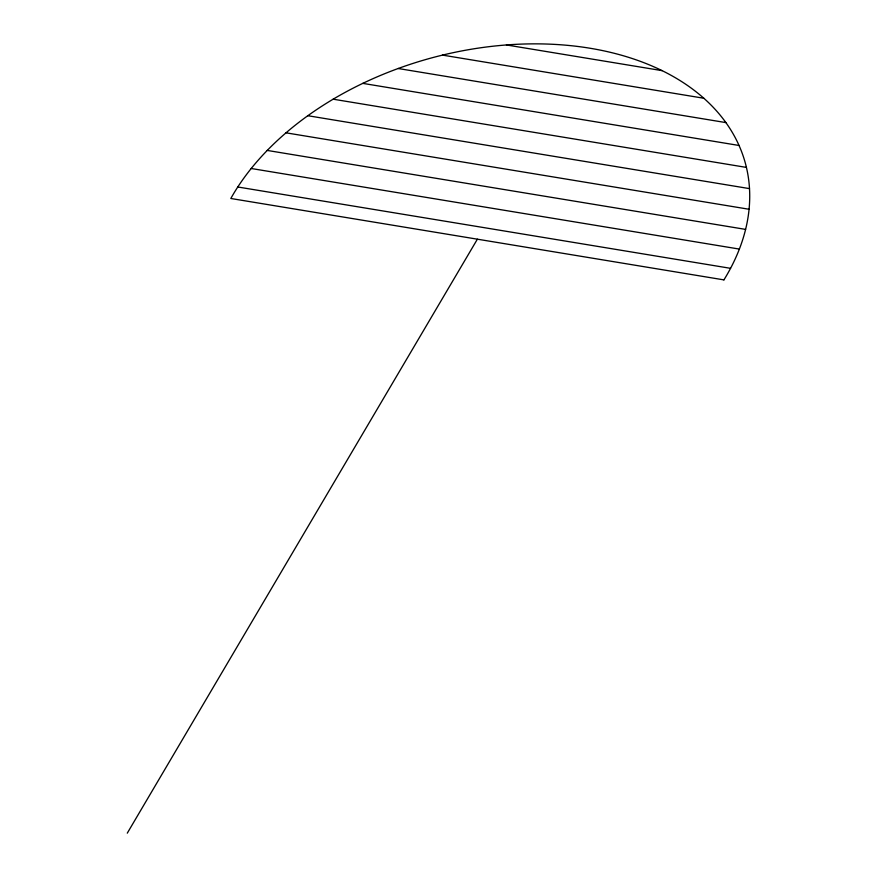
<?xml version="1.0" encoding="UTF-8"?>
<svg xmlns="http://www.w3.org/2000/svg" width="877" height="877" viewBox="0 0 877 877"><rect width="100%" height="100%" fill="white"/><g stroke="black" fill="none" stroke-linecap="round" stroke-linejoin="round"><path stroke-width="1.32" d="M127.286 833.15L477.373 239.191M506.413 44.946L662.146 70.653M442.479 55.108L703.825 98.246M398.169 68.505L725.893 122.594M362.782 83.37L739.037 145.472M333.15 99.189L746.415 167.408M307.816 115.709L749.495 188.621M286.001 132.822L749.068 209.263M267.233 150.427L745.593 229.39M251.206 168.494L739.366 249.079M237.777 186.987L730.552 268.329M723.931 279.884L230.815 198.487A275.488 183.973 -15.2 0 1 589.925 48.224A275.488 183.973 -15.2 0 1 723.931 279.884"/></g></svg>
